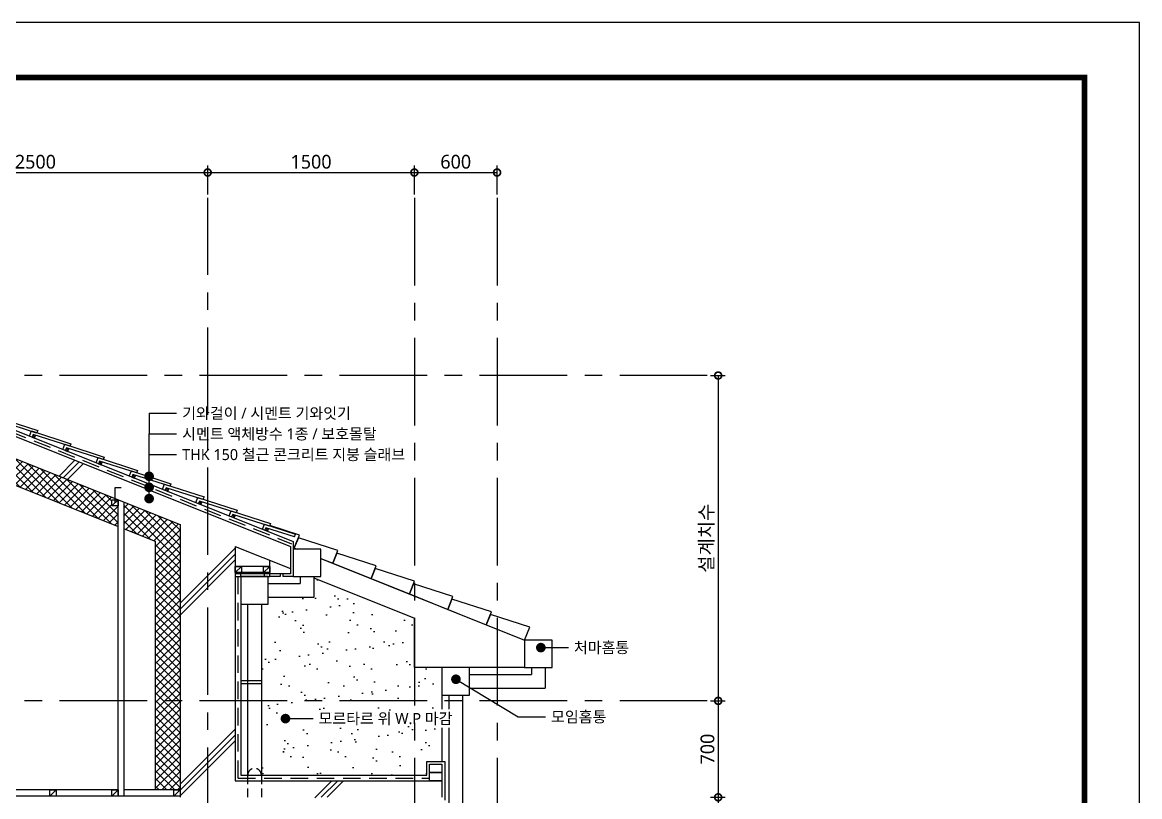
# Model space of a CAD drawing. Header units: millimetres. Extents: x 4989879 to 10076675, y 2981195 to 5990983.
# Drawn here: x 4998572 to 5006679, y 2988696 to 2994316 of the extents above; entities that cross this region are included whole.
import ezdxf

# ---------------------------------------------------------------- set-up
doc = ezdxf.new("R2010")
doc.units = ezdxf.units.MM
doc.header["$LTSCALE"] = 20
doc.linetypes.add('CENTER', pattern=[50.8, 31.75, -6.35, 6.35, -6.35])
doc.linetypes.add('HIDDEN', pattern=[9.525, 6.35, -3.175])
for name, color, linetype in [('1-Cen', 1, 'CENTER'), ('2-CON', 2, 'Continuous'), ('3-ETC', 3, 'Continuous'), ('5-FIN', 5, 'Continuous'), ('6-TEXT', 7, 'Continuous')]:
    doc.layers.add(name, color=color, linetype=linetype)
doc.styles.get("Standard").update_dxf_attribs({"font": 'l_10646.ttf'})
doc.dimstyles.new('단면상세도', dxfattribs={"dimscale": 40, "dimtxt": 2.5, "dimasz": 2.5, "dimexe": 1.25, "dimexo": 0.625, "dimtad": 1, "dimtxsty": 'Standard', "dimblk": 'DOTSMALL', "dimcen": 2.5, "dimadec": 0, "dimazin": 0, "dimtfac": 1, "dimtix": 1, "dimtmove": 0, "dimatfit": 3, "dimfxl": 1, "dimarcsym": 0})

# ---------------------------------------------------------------- blocks, each defined once
blk = doc.blocks.new('_DotSmall')
at = {"color": 0, "linetype": 'ByBlock', "const_width": 0.5}
blk.add_lwpolyline([(-0.0625, 0, 1), (0.0625, 0, 1)], format="xyb", close=True, dxfattribs=at)
blk = doc.blocks.new('*D19')
at = {"layer": '6-TEXT', "color": 0, "lineweight": -2, "transparency": 16777216}
for p, q in [((4997416.5, 2993066.4), (4997416.5, 2993275.8)), ((4997416.5, 2993225.8), (4999916.5, 2993225.8)), ((4999916.5, 2993066.4), (4999916.5, 2993275.8))]:
    blk.add_line(p, q, dxfattribs=at)
at = {"layer": 'Defpoints', "color": 0, "transparency": 16777216}
for p in [(4999916.5, 2993225.8), (4997416.5, 2993041.4), (4999916.5, 2993041.4)]:
    blk.add_point(p, dxfattribs=at)
at = {"layer": '6-TEXT', "color": 0, "lineweight": -2, "transparency": 16777216, "xscale": 100, "yscale": 100, "zscale": 100, "rotation": 180}
blk.add_blockref('_DotSmall', (4997416.5, 2993225.8), dxfattribs=at)
at = {"layer": '6-TEXT', "color": 0, "lineweight": -2, "transparency": 16777216, "xscale": 100, "yscale": 100, "zscale": 100}
blk.add_blockref('_DotSmall', (4999916.5, 2993225.8), dxfattribs=at)
at = {"layer": '6-TEXT', "color": 0, "transparency": 16777216, "insert": (4998666.5, 2993303.3), "char_height": 100, "attachment_point": 5}
blk.add_mtext('2500', dxfattribs=at)
blk = doc.blocks.new('*D21')
at = {"layer": '6-TEXT', "color": 0, "lineweight": -2, "transparency": 16777216}
for p, q in [((4999916.5, 2993066.4), (4999916.5, 2993275.8)), ((4999916.5, 2993225.8), (5001416.5, 2993225.8)), ((5001416.5, 2993066.4), (5001416.5, 2993275.8))]:
    blk.add_line(p, q, dxfattribs=at)
at = {"layer": 'Defpoints', "color": 0, "transparency": 16777216}
for p in [(5001416.5, 2993225.8), (4999916.5, 2993041.4), (5001416.5, 2993041.4)]:
    blk.add_point(p, dxfattribs=at)
at = {"layer": '6-TEXT', "color": 0, "lineweight": -2, "transparency": 16777216, "xscale": 100, "yscale": 100, "zscale": 100, "rotation": 180}
blk.add_blockref('_DotSmall', (4999916.5, 2993225.8), dxfattribs=at)
at = {"layer": '6-TEXT', "color": 0, "lineweight": -2, "transparency": 16777216, "xscale": 100, "yscale": 100, "zscale": 100}
blk.add_blockref('_DotSmall', (5001416.5, 2993225.8), dxfattribs=at)
at = {"layer": '6-TEXT', "color": 0, "transparency": 16777216, "insert": (5000666.5, 2993303.3), "char_height": 100, "attachment_point": 5}
blk.add_mtext('1500', dxfattribs=at)
blk = doc.blocks.new('*D22')
at = {"layer": '6-TEXT', "color": 0, "lineweight": -2, "transparency": 16777216}
for p, q in [((5001416.5, 2993066.4), (5001416.5, 2993275.8)), ((5001416.5, 2993225.8), (5002016.5, 2993225.8)), ((5002016.5, 2993066.4), (5002016.5, 2993275.8))]:
    blk.add_line(p, q, dxfattribs=at)
at = {"layer": 'Defpoints', "color": 0, "transparency": 16777216}
for p in [(5002016.5, 2993225.8), (5001416.5, 2993041.4), (5002016.5, 2993041.4)]:
    blk.add_point(p, dxfattribs=at)
at = {"layer": '6-TEXT', "color": 0, "lineweight": -2, "transparency": 16777216, "xscale": 100, "yscale": 100, "zscale": 100, "rotation": 180}
blk.add_blockref('_DotSmall', (5001416.5, 2993225.8), dxfattribs=at)
at = {"layer": '6-TEXT', "color": 0, "lineweight": -2, "transparency": 16777216, "xscale": 100, "yscale": 100, "zscale": 100}
blk.add_blockref('_DotSmall', (5002016.5, 2993225.8), dxfattribs=at)
at = {"layer": '6-TEXT', "color": 0, "transparency": 16777216, "insert": (5001716.5, 2993303.3), "char_height": 100, "attachment_point": 5}
blk.add_mtext('600', dxfattribs=at)
blk = doc.blocks.new('*D30')
at = {"layer": '6-TEXT', "color": 0, "lineweight": -2, "transparency": 16777216}
for p, q in [((5003566.1, 2988690.9), (5003671, 2988690.9)), ((5003621, 2988690.9), (5003621, 2986290.9)), ((5003566.1, 2986290.9), (5003671, 2986290.9))]:
    blk.add_line(p, q, dxfattribs=at)
at = {"layer": 'Defpoints', "color": 0, "transparency": 16777216}
for p in [(5003541.1, 2988690.9), (5003541.1, 2986290.9), (5003621, 2986290.9)]:
    blk.add_point(p, dxfattribs=at)
at = {"layer": '6-TEXT', "color": 0, "lineweight": -2, "transparency": 16777216, "xscale": 100, "yscale": 100, "zscale": 100}
for p, rotation in [((5003621, 2988690.9), 90), ((5003621, 2986290.9), 270)]:
    blk.add_blockref('_DotSmall', p, dxfattribs=dict(at, rotation=rotation))
at = {"layer": '6-TEXT', "color": 0, "transparency": 16777216, "insert": (5003543.5, 2987490.9), "char_height": 100, "attachment_point": 5, "rotation": 90}
blk.add_mtext('2400', dxfattribs=at)
blk = doc.blocks.new('*D31')
at = {"layer": '6-TEXT', "color": 0, "lineweight": -2, "transparency": 16777216}
for p, q in [((5003566.1, 2989390.9), (5003671, 2989390.9)), ((5003621, 2989390.9), (5003621, 2988690.9)), ((5003566.1, 2988690.9), (5003671, 2988690.9))]:
    blk.add_line(p, q, dxfattribs=at)
at = {"layer": 'Defpoints', "color": 0, "transparency": 16777216}
for p in [(5003541.1, 2989390.9), (5003541.1, 2988690.9), (5003621, 2988690.9)]:
    blk.add_point(p, dxfattribs=at)
at = {"layer": '6-TEXT', "color": 0, "lineweight": -2, "transparency": 16777216, "xscale": 100, "yscale": 100, "zscale": 100}
for p, rotation in [((5003621, 2989390.9), 90), ((5003621, 2988690.9), 270)]:
    blk.add_blockref('_DotSmall', p, dxfattribs=dict(at, rotation=rotation))
at = {"layer": '6-TEXT', "color": 0, "transparency": 16777216, "insert": (5003543.5, 2989040.9), "char_height": 100, "attachment_point": 5, "rotation": 90}
blk.add_mtext('700', dxfattribs=at)
blk = doc.blocks.new('*D32')
at = {"layer": '6-TEXT', "color": 0, "lineweight": -2, "transparency": 16777216}
for p, q in [((5003566.1, 2991752.4), (5003671, 2991752.4)), ((5003621, 2991752.4), (5003621, 2989390.9)), ((5003566.1, 2989390.9), (5003671, 2989390.9))]:
    blk.add_line(p, q, dxfattribs=at)
at = {"layer": 'Defpoints', "color": 0, "transparency": 16777216}
for p in [(5003541.1, 2991752.4), (5003541.1, 2989390.9), (5003621, 2989390.9)]:
    blk.add_point(p, dxfattribs=at)
at = {"layer": '6-TEXT', "color": 0, "lineweight": -2, "transparency": 16777216, "xscale": 100, "yscale": 100, "zscale": 100}
for p, rotation in [((5003621, 2991752.4), 90), ((5003621, 2989390.9), 270)]:
    blk.add_blockref('_DotSmall', p, dxfattribs=dict(at, rotation=rotation))
at = {"layer": '6-TEXT', "color": 0, "transparency": 16777216, "insert": (5003540.2, 2990571.6), "char_height": 100, "attachment_point": 5, "rotation": 90}
blk.add_mtext('{\\fGulim|b0|i0|c129|p50;설계치수}', dxfattribs=at)

msp = doc.modelspace()

# ---------------------------------------------------------------- hatches: boundary and pattern name
at = {"layer": '5-FIN'}
h = msp.add_hatch(dxfattribs=at)
h.set_pattern_fill('_USER', color=5, scale=40, angle=45, double=1, pattern_type=0)
h.set_pattern_definition([(45, (-16160.8, 530.56), (-28.28427125, 28.28427125), []), (135, (-16160.8, 530.56), (-28.28427125, -28.28427125), [])])
h.paths.add_polyline_path([(4994371.544, 2990178.997), (4994371.544, 2990372.863), (4993986.477, 2990218.836), (4993986.477, 2990024.971)])
h.paths.add_polyline_path([(4994821.544, 2990358.997), (4994821.544, 2990552.863), (4994439.044, 2990399.863), (4994439.044, 2990390.863), (4994461.544, 2990390.863), (4994461.544, 2990345.863), (4994416.544, 2990345.863), (4994416.544, 2990196.997)])
h.paths.add_polyline_path([(4995666.544, 2990696.997), (4995666.544, 2990890.863), (4995011.544, 2990628.863), (4995011.544, 2990434.997), (4995147.381, 2990489.332), (4995125.081, 2990522.617, -0.59979604), (4995097.841, 2990537.155, -1), (4995132.841, 2990537.155, -0.25015936), (4995125.081, 2990522.617), (4995147.381, 2990489.332)])
h.paths.add_polyline_path([(4996566.544, 2991056.997), (4996566.544, 2991250.863), (4995734.044, 2990917.863), (4995734.044, 2990908.863), (4995756.544, 2990908.863), (4995756.544, 2990863.863), (4995749.118, 2990863.863), (4995819.833, 2990758.313)])
h.paths.add_polyline_path([(4995749.118, 2990863.863), (4995711.544, 2990863.863), (4995711.544, 2990714.997), (4995819.833, 2990758.313)])
h.paths.add_polyline_path([(4997466.544, 2991290.863), (4997416.544, 2991290.863), (4996666.544, 2991290.863), (4996634.044, 2991277.863), (4996634.044, 2991268.863), (4996656.544, 2991268.863), (4996656.544, 2991223.863), (4996611.544, 2991223.863), (4996611.544, 2991074.997), (4996701.209, 2991110.863), (4997416.544, 2991110.863), (4997466.544, 2991110.863)])
h.paths.add_polyline_path([(4998321.544, 2991210.863), (4998344.044, 2991210.863), (4998344.044, 2991219.863), (4998166.544, 2991290.863), (4997556.544, 2991290.863), (4997556.544, 2991245.863), (4997511.544, 2991245.863), (4997511.544, 2991110.863), (4998131.879, 2991110.863), (4998366.544, 2991016.997), (4998366.544, 2991165.863), (4998321.544, 2991165.863)])
h.paths.add_polyline_path([(4998411.544, 2991192.863), (4998411.544, 2990998.997), (4999266.544, 2990656.997), (4999266.544, 2990805.863), (4999221.544, 2990805.863), (4999221.544, 2990850.863), (4999244.044, 2990850.863), (4999244.044, 2990859.863)])
h.paths.add_polyline_path([(4999716.544, 2990670.863), (4999311.544, 2990832.863), (4999311.544, 2990638.997), (4999536.544, 2990548.997), (4999536.544, 2988745.363), (4999716.544, 2988745.363)])
h = msp.add_hatch(dxfattribs=at)
h.set_pattern_fill('AR-SAND', color=5, scale=5, double=1)
h.set_pattern_definition([(37.5, (-16160.8, 530.56), (-8.0001565, 244.706619), [0, -193.04, 0, -215.9, 0, -206.375]), (7.5, (-16160.8, 530.56), (224.761642, 358.41255), [0, -104.14, 0, -173.99, 0, -66.675]), (327.5, (-16317, 530.56), (395.496185, 0.718592), [0, -63.5, 0, -228.6, 0, -298.45]), (317.5, (-16317, 530.56), (381.778226, 111.464662), [0, -31.75, 0, -149.86, 0, -171.45])])
h.paths.add_polyline_path([(5001416.544, 2989990.863), (5000686.544, 2990282.863), (5000686.544, 2990142.418), (5000356.544, 2990142.418), (5000356.544, 2990092.418), (5000306.544, 2990092.418), (5000306.544, 2988850.863), (5001506.544, 2988850.863), (5001506.544, 2988950.672), (5001616.544, 2988950.672), (5001616.544, 2989632.418), (5001416.544, 2989632.418)])
h.paths.add_polyline_path([(5000498.64, 2989262.025, -1), (5000463.64, 2989262.025, -1)], flags=16)
h.paths.add_polyline_path([(5000698.518, 2989194.538), (5001814.68, 2989194.538), (5001814.68, 2989330.268), (5000698.518, 2989330.268)], flags=9)

# ---------------------------------------------------------------- linework, layer by layer
at = {"layer": '1-Cen', "linetype": 'CENTER'}
msp.add_line((4999916.544, 2983337.93), (4999916.544, 2993041.359), dxfattribs=at)
at = {"layer": '1-Cen'}
for p, q in [((5001416.544, 2993041.359), (5001416.544, 2983337.93)), ((5002016.544, 2993041.359), (5002016.544, 2983337.93)), ((5003541.098, 2991752.418), (4993986.477, 2991752.418)), ((5003541.098, 2989390.863), (4993887.21, 2989390.863))]:
    msp.add_line(p, q, dxfattribs=at)
at = {"layer": '2-CON'}
for p, q in [((4997416.544, 2991752.418), (5000516.544, 2990512.418)), ((4998166.544, 2991290.863), (4999716.544, 2990670.863)), ((4999716.544, 2990670.863), (4999716.544, 2988690.863)), ((5000116.544, 2990510.863), (5000116.544, 2988810.863)), ((5000116.544, 2990510.863), (5000516.544, 2990350.863)), ((5000516.544, 2990512.418), (5000516.544, 2990312.418)), ((5000366.544, 2990312.418), (5000366.544, 2990410.863)), ((5000516.544, 2990312.418), (5000366.544, 2990312.418)), ((5000116.544, 2988810.863), (5001616.544, 2988810.863)), ((5001616.544, 2988810.863), (5001616.544, 2988690.863))]:
    msp.add_line(p, q, dxfattribs=at)
for points in [[(5001616.544, 2988870.672), (5001526.544, 2988870.672), (5001526.544, 2988930.672), (5001616.544, 2988930.672)], [(5001616.544, 2988810.672), (5001526.544, 2988810.672), (5001526.544, 2988870.672), (5001616.544, 2988870.672)]]:
    msp.add_lwpolyline(points, close=True, dxfattribs=at)
at = {"layer": '3-ETC'}
for p, q in [((4997416.544, 2991795.5), (5000536.544, 2990547.5)), ((4999244.044, 2990828.363), (4999244.044, 2990940.493)), ((4999244.044, 2990940.493), (4999288.437, 2990940.493)), ((5000536.544, 2990547.5), (5000536.544, 2990292.418)), ((5000547.552, 2990581.406), (5000553.806, 2990600.666)), ((5000156.544, 2990292.418), (5000156.544, 2988850.863)), ((5000441.544, 2990292.418), (5000366.544, 2990292.418)), ((5000441.544, 2990312.418), (5000441.544, 2990292.418)), ((5000461.544, 2990312.418), (5000461.544, 2990292.418)), ((5000536.544, 2990292.418), (5000461.544, 2990292.418)), ((5000586.544, 2990292.418), (5000586.544, 2990242.418)), ((5000686.544, 2990292.418), (5000686.544, 2990142.418)), ((5000356.544, 2990242.418), (5000586.544, 2990242.418)), ((5000356.544, 2990142.418), (5000686.544, 2990142.418)), ((5000206.544, 2990092.418), (5000206.544, 2988850.863)), ((5000306.544, 2990092.418), (5000306.544, 2988850.863)), ((5002266.544, 2989632.418), (5002266.544, 2989582.418)), ((5002366.544, 2989632.418), (5002366.544, 2989482.418)), ((5001816.544, 2989582.418), (5002266.544, 2989582.418)), ((5000306.544, 2989535.408), (5000156.544, 2989535.408)), ((5000306.544, 2989515.408), (5000156.544, 2989515.408)), ((5001816.544, 2989482.418), (5002366.544, 2989482.418)), ((5001666.544, 2989432.418), (5001666.544, 2989330.265)), ((5001766.544, 2989432.418), (5001766.544, 2986018.397)), ((5001666.544, 2989194.535), (5001666.544, 2985936.935)), ((5001506.544, 2988850.863), (5001506.544, 2988950.672)), ((5001506.544, 2988950.672), (5001636.544, 2988950.672)), ((5001636.544, 2988950.672), (5001636.544, 2988670.863)), ((5000156.544, 2988850.863), (5001506.544, 2988850.863))]:
    msp.add_line(p, q, dxfattribs=at)
at = {"layer": '3-ETC', "linetype": 'HIDDEN'}
for p, q in [((4997416.544, 2991773.959), (5000523.972, 2990530.988)), ((5000136.544, 2990292.418), (5000136.544, 2988830.863)), ((5000136.544, 2988830.863), (5001526.544, 2988830.863))]:
    msp.add_line(p, q, dxfattribs=at)
at = {"layer": '3-ETC', "linetype": 'HIDDEN', "ltscale": 0.5}
for p, q in [((5000206.544, 2988850.863), (5000206.544, 2988670.863)), ((5000306.544, 2988850.863), (5000306.544, 2988670.863))]:
    msp.add_line(p, q, dxfattribs=at)
at = {"layer": '3-ETC'}
for points in [[(4998382.16, 2991409.253), (4998397.015, 2991446.392), (4998682.986, 2991353.545), (4998675.558, 2991334.975), (4998408.157, 2991420.395), (4998400.729, 2991401.825), (4998419.299, 2991394.398), (4998426.727, 2991412.967), (4998408.157, 2991420.395), (4998419.299, 2991394.398)], [(4998623.564, 2991312.692), (4998638.419, 2991349.831), (4998924.39, 2991256.983), (4998916.962, 2991238.414), (4998649.561, 2991323.833), (4998642.133, 2991305.264), (4998660.703, 2991297.836), (4998668.131, 2991316.406), (4998649.561, 2991323.833), (4998660.703, 2991297.836)], [(4998864.968, 2991216.13), (4998879.823, 2991253.269), (4999165.794, 2991160.422), (4999158.366, 2991141.852), (4998890.965, 2991227.272), (4998883.537, 2991208.702), (4998902.107, 2991201.274), (4998909.535, 2991219.844), (4998890.965, 2991227.272), (4998902.107, 2991201.274)], [(4999106.372, 2991119.569), (4999121.227, 2991156.708), (4999407.198, 2991063.86), (4999399.77, 2991045.29), (4999132.369, 2991130.71), (4999124.941, 2991112.141), (4999143.511, 2991104.713), (4999150.939, 2991123.282), (4999132.369, 2991130.71), (4999143.511, 2991104.713)], [(4999347.776, 2991023.007), (4999362.631, 2991060.146), (4999648.602, 2990967.298), (4999641.174, 2990948.729), (4999373.773, 2991034.149), (4999366.345, 2991015.579), (4999384.915, 2991008.151), (4999392.342, 2991026.721), (4999373.773, 2991034.149), (4999384.915, 2991008.151)], [(4999589.179, 2990926.445), (4999604.035, 2990963.584), (4999890.006, 2990870.737), (4999882.578, 2990852.167), (4999615.177, 2990937.587), (4999607.749, 2990919.018), (4999626.319, 2990911.59), (4999633.746, 2990930.159), (4999615.177, 2990937.587), (4999626.319, 2990911.59)], [(4999830.583, 2990829.884), (4999845.439, 2990867.023), (5000131.41, 2990774.175), (5000123.982, 2990755.606), (4999856.581, 2990841.026), (4999849.153, 2990822.456), (4999867.723, 2990815.028), (4999875.15, 2990833.598), (4999856.581, 2990841.026), (4999867.723, 2990815.028)], [(5000071.987, 2990733.322), (5000086.843, 2990770.461), (5000372.814, 2990677.614), (5000365.386, 2990659.044), (5000097.985, 2990744.464), (5000090.557, 2990725.894), (5000109.126, 2990718.467), (5000116.554, 2990737.036), (5000097.985, 2990744.464), (5000109.126, 2990718.467)], [(5000313.391, 2990636.761), (5000328.247, 2990673.9), (5000553.806, 2990600.666)], [(5000547.552, 2990581.406), (5000339.389, 2990647.902), (5000331.961, 2990629.333), (5000350.53, 2990621.905), (5000357.958, 2990640.475), (5000339.389, 2990647.902), (5000350.53, 2990621.905)], [(5000582.425, 2990593.769), (5000367.224, 2990663.64)], [(5000536.544, 2990504.418), (5000545.286, 2990500.921), (5000582.425, 2990593.769)], [(5000860.968, 2990482.352), (5000574.997, 2990575.2), (5000545.286, 2990500.921), (5000566.544, 2990492.418)], [(5000736.544, 2990424.418), (5000823.829, 2990389.504), (5000860.968, 2990482.352)], [(5001139.511, 2990370.935), (5000853.54, 2990463.782), (5000823.829, 2990389.504), (5001102.372, 2990278.087), (5001139.511, 2990370.935)], [(5001418.054, 2990259.518), (5001132.083, 2990352.365), (5001102.372, 2990278.087), (5001380.915, 2990166.67), (5001418.054, 2990259.518)], [(5001696.597, 2990148.1), (5001410.626, 2990240.948), (5001380.915, 2990166.67), (5001659.458, 2990055.253), (5001696.597, 2990148.1)], [(5001975.14, 2990036.683), (5001689.169, 2990129.531), (5001659.458, 2990055.253), (5001938.001, 2989943.835), (5001975.14, 2990036.683)], [(5002253.683, 2989925.266), (5001967.712, 2990018.114), (5001938.001, 2989943.835), (5002216.544, 2989832.418), (5002253.683, 2989925.266)]]:
    msp.add_lwpolyline(points, dxfattribs=at)
for points in [[(5000536.544, 2990292.418), (5000736.544, 2990292.418), (5000736.544, 2990492.418), (5000536.544, 2990492.418)], [(5000156.544, 2990092.418), (5000356.544, 2990092.418), (5000356.544, 2990292.418), (5000156.544, 2990292.418)], [(5002216.544, 2989632.418), (5002416.544, 2989632.418), (5002416.544, 2989832.418), (5002216.544, 2989832.418)], [(5001616.544, 2989432.418), (5001816.544, 2989432.418), (5001816.544, 2989632.418), (5001616.544, 2989632.418)]]:
    msp.add_lwpolyline(points, close=True, dxfattribs=at)
at = {"layer": '3-ETC', "linetype": 'HIDDEN', "ltscale": 0.5}
msp.add_arc((5000256.544, 2988850.863), 50, 0, 180, dxfattribs=at)
at = {"layer": '5-FIN'}
for p, q in [((4998838.281, 2991022.168), (4998953.678, 2991137.565)), ((4998868.586, 2991010.047), (4998983.982, 2991125.443)), ((4998898.89, 2990997.925), (4999014.287, 2991113.321)), ((4998411.544, 2990998.997), (4999266.544, 2990656.997)), ((4999311.544, 2990638.997), (4999536.544, 2990548.997)), ((4999536.544, 2990548.997), (4999536.544, 2988745.363)), ((4999716.544, 2990098.971), (5000116.544, 2990498.971)), ((4999716.544, 2990056.544), (5000116.544, 2990456.544)), ((4999716.544, 2990014.118), (5000116.544, 2990414.118)), ((5000156.544, 2990292.418), (5000326.544, 2990292.418)), ((4999716.544, 2988785.495), (5000116.544, 2989185.495)), ((4999716.544, 2988743.068), (5000116.544, 2989143.068)), ((4999716.544, 2988700.642), (5000116.544, 2989100.642)), ((5000694.785, 2988687.937), (5000817.712, 2988810.863)), ((5000740.138, 2988690.863), (5000860.138, 2988810.863)), ((5000782.565, 2988690.863), (5000902.565, 2988810.863))]:
    msp.add_line(p, q, dxfattribs=at)
at = {"layer": '6-TEXT'}
for p, q in [((4999491.466, 2991478.632), (4999691.466, 2991478.632)), ((4999491.466, 2991478.632), (4999491.466, 2991328.632)), ((4999491.466, 2990858.84), (4999491.466, 2991328.632)), ((4999491.466, 2991328.632), (4999691.466, 2991328.632)), ((4999491.466, 2991178.632), (4999691.466, 2991178.632)), ((4999266.544, 2990850.863), (4999221.544, 2990805.863)), ((4999266.544, 2988700.363), (4999266.544, 2990850.863)), ((4999311.544, 2988700.363), (4999311.544, 2990832.863)), ((5000536.544, 2990504.418), (5000566.544, 2990492.418)), ((5000366.544, 2990366.918), (5000116.544, 2990366.918)), ((5000161.544, 2990366.918), (5000116.544, 2990321.918)), ((5000366.544, 2990366.918), (5000321.544, 2990321.918)), ((5000736.544, 2990424.418), (5002216.544, 2989832.418)), ((5000366.544, 2990321.918), (5000116.544, 2990321.918)), ((5000366.544, 2990312.418), (5000116.544, 2990312.418)), ((5000686.544, 2990282.863), (5001416.544, 2989990.863)), ((5001416.544, 2989632.418), (5001416.544, 2989990.863)), ((5002216.544, 2989832.418), (5002216.544, 2989632.418)), ((5002334.044, 2989777.283), (5002534.044, 2989777.283)), ((5002216.544, 2989632.418), (5001416.544, 2989632.418)), ((5001616.544, 2989632.418), (5001616.544, 2989330.265)), ((5001717.996, 2989547.633), (5002168.329, 2989274.526)), ((5000481.14, 2989262.025), (5000681.14, 2989262.025)), ((5002168.329, 2989274.526), (5002368.329, 2989274.526)), ((5001616.544, 2989194.535), (5001616.544, 2988950.672)), ((4999266.544, 2988745.363), (4998411.544, 2988745.363)), ((4998816.544, 2988745.363), (4998771.544, 2988700.363)), ((4999266.544, 2988745.363), (4999221.544, 2988700.363)), ((4999716.544, 2988745.363), (4999311.544, 2988745.363)), ((4999716.544, 2988745.363), (4999671.544, 2988700.363)), ((4999716.544, 2988700.363), (4995011.544, 2988700.363))]:
    msp.add_line(p, q, dxfattribs=at)
for points in [[(4989879.184, 2982435.781), (5006679.184, 2982435.781), (5006679.184, 2994315.781), (4989879.184, 2994315.781)], [(4999266.544, 2990805.863), (4999221.544, 2990805.863), (4999221.544, 2990850.863), (4999266.544, 2990850.863)], [(5000161.544, 2990321.918), (5000116.544, 2990321.918), (5000116.544, 2990366.918), (5000161.544, 2990366.918)], [(5000366.544, 2990321.918), (5000321.544, 2990321.918), (5000321.544, 2990366.918), (5000366.544, 2990366.918)], [(5000156.544, 2990312.418), (5000116.544, 2990312.418), (5000116.544, 2990292.418), (5000156.544, 2990292.418)], [(5000366.544, 2990312.418), (5000326.544, 2990312.418), (5000326.544, 2990292.418), (5000366.544, 2990292.418)], [(4998816.544, 2988700.363), (4998771.544, 2988700.363), (4998771.544, 2988745.363), (4998816.544, 2988745.363)], [(4999266.544, 2988700.363), (4999221.544, 2988700.363), (4999221.544, 2988745.363), (4999266.544, 2988745.363)], [(4999716.544, 2988700.363), (4999671.544, 2988700.363), (4999671.544, 2988745.363), (4999716.544, 2988745.363)]]:
    msp.add_lwpolyline(points, close=True, dxfattribs=at)
at = {"layer": '6-TEXT', "const_width": 40}
msp.add_lwpolyline([(4990279.184, 2982835.781), (5006279.184, 2982835.781), (5006279.184, 2993915.781), (4990279.184, 2993915.781)], close=True, dxfattribs=at)
at = {"layer": '6-TEXT', "const_width": 35}
for points in [[(4999473.966, 2991021.062, 1), (4999508.966, 2991021.062, 1)], [(4999473.966, 2990940.981, 1), (4999508.966, 2990940.981, 1)], [(4999473.966, 2990858.84, 1), (4999508.966, 2990858.84, 1)], [(5002316.544, 2989777.283, -1), (5002351.544, 2989777.283, -1)], [(5001700.496, 2989547.633, -1), (5001735.496, 2989547.633, -1)], [(5000463.64, 2989262.025, -1), (5000498.64, 2989262.025, -1)]]:
    msp.add_lwpolyline(points, format="xyb", close=True, dxfattribs=at)

# ---------------------------------------------------------------- texts
at = {"layer": '6-TEXT'}
for s, p in [('기와걸이 / 시멘트 기와잇기', (4999731.466, 2991438.632)), ('시멘트 액체방수 1종 / 보호몰탈', (4999731.466, 2991288.632)), ('THK 150 철근 콘크리트 지붕 슬래브', (4999731.466, 2991138.632)), ('처마홈통', (5002574.044, 2989737.932)), ('모르타르 위 W.P 마감', (5000721.14, 2989222.673)), ('모임홈통', (5002408.329, 2989235.174))]:
    msp.add_text(s, height=80, dxfattribs=at).set_placement(p)

# ---------------------------------------------------------------- dimensions: what is measured, and where the dimension line sits
for base, p1, p2, picture, middle in [((4999916.544, 2993225.835), (4997416.544, 2993041.359), (4999916.544, 2993041.359), '*D19', (4998666.544, 2993303.335)), ((5001416.544, 2993225.835), (4999916.544, 2993041.359), (5001416.544, 2993041.359), '*D21', (5000666.544, 2993303.335)), ((5002016.544, 2993225.835), (5001416.544, 2993041.359), (5002016.544, 2993041.359), '*D22', (5001716.544, 2993303.335))]:
    dim = msp.add_linear_dim(base=base, p1=p1, p2=p2, dimstyle='단면상세도', dxfattribs=at)
    dim.commit()
    dim.dimension.update_dxf_attribs({"geometry": picture, "text_midpoint": middle})
dim = msp.add_linear_dim(base=(5003620.953, 2989390.863), p1=(5003541.098, 2991752.418), p2=(5003541.098, 2989390.863), angle=270, text='{\\fGulim|b0|i0|c129|p50;설계치수}', dimstyle='단면상세도', dxfattribs=at)
dim.commit()
dim.dimension.update_dxf_attribs({"geometry": '*D32', "text_midpoint": (5003540.16, 2990571.641)})
for base, p1, p2, picture, middle in [((5003620.953, 2988690.863), (5003541.098, 2989390.863), (5003541.098, 2988690.863), '*D31', (5003543.453, 2989040.863)), ((5003620.953, 2986290.863), (5003541.098, 2988690.863), (5003541.098, 2986290.863), '*D30', (5003543.453, 2987490.863))]:
    dim = msp.add_linear_dim(base=base, p1=p1, p2=p2, angle=270, dimstyle='단면상세도', dxfattribs=at)
    dim.commit()
    dim.dimension.update_dxf_attribs({"geometry": picture, "text_midpoint": middle})

doc.saveas('drawing.dxf')
